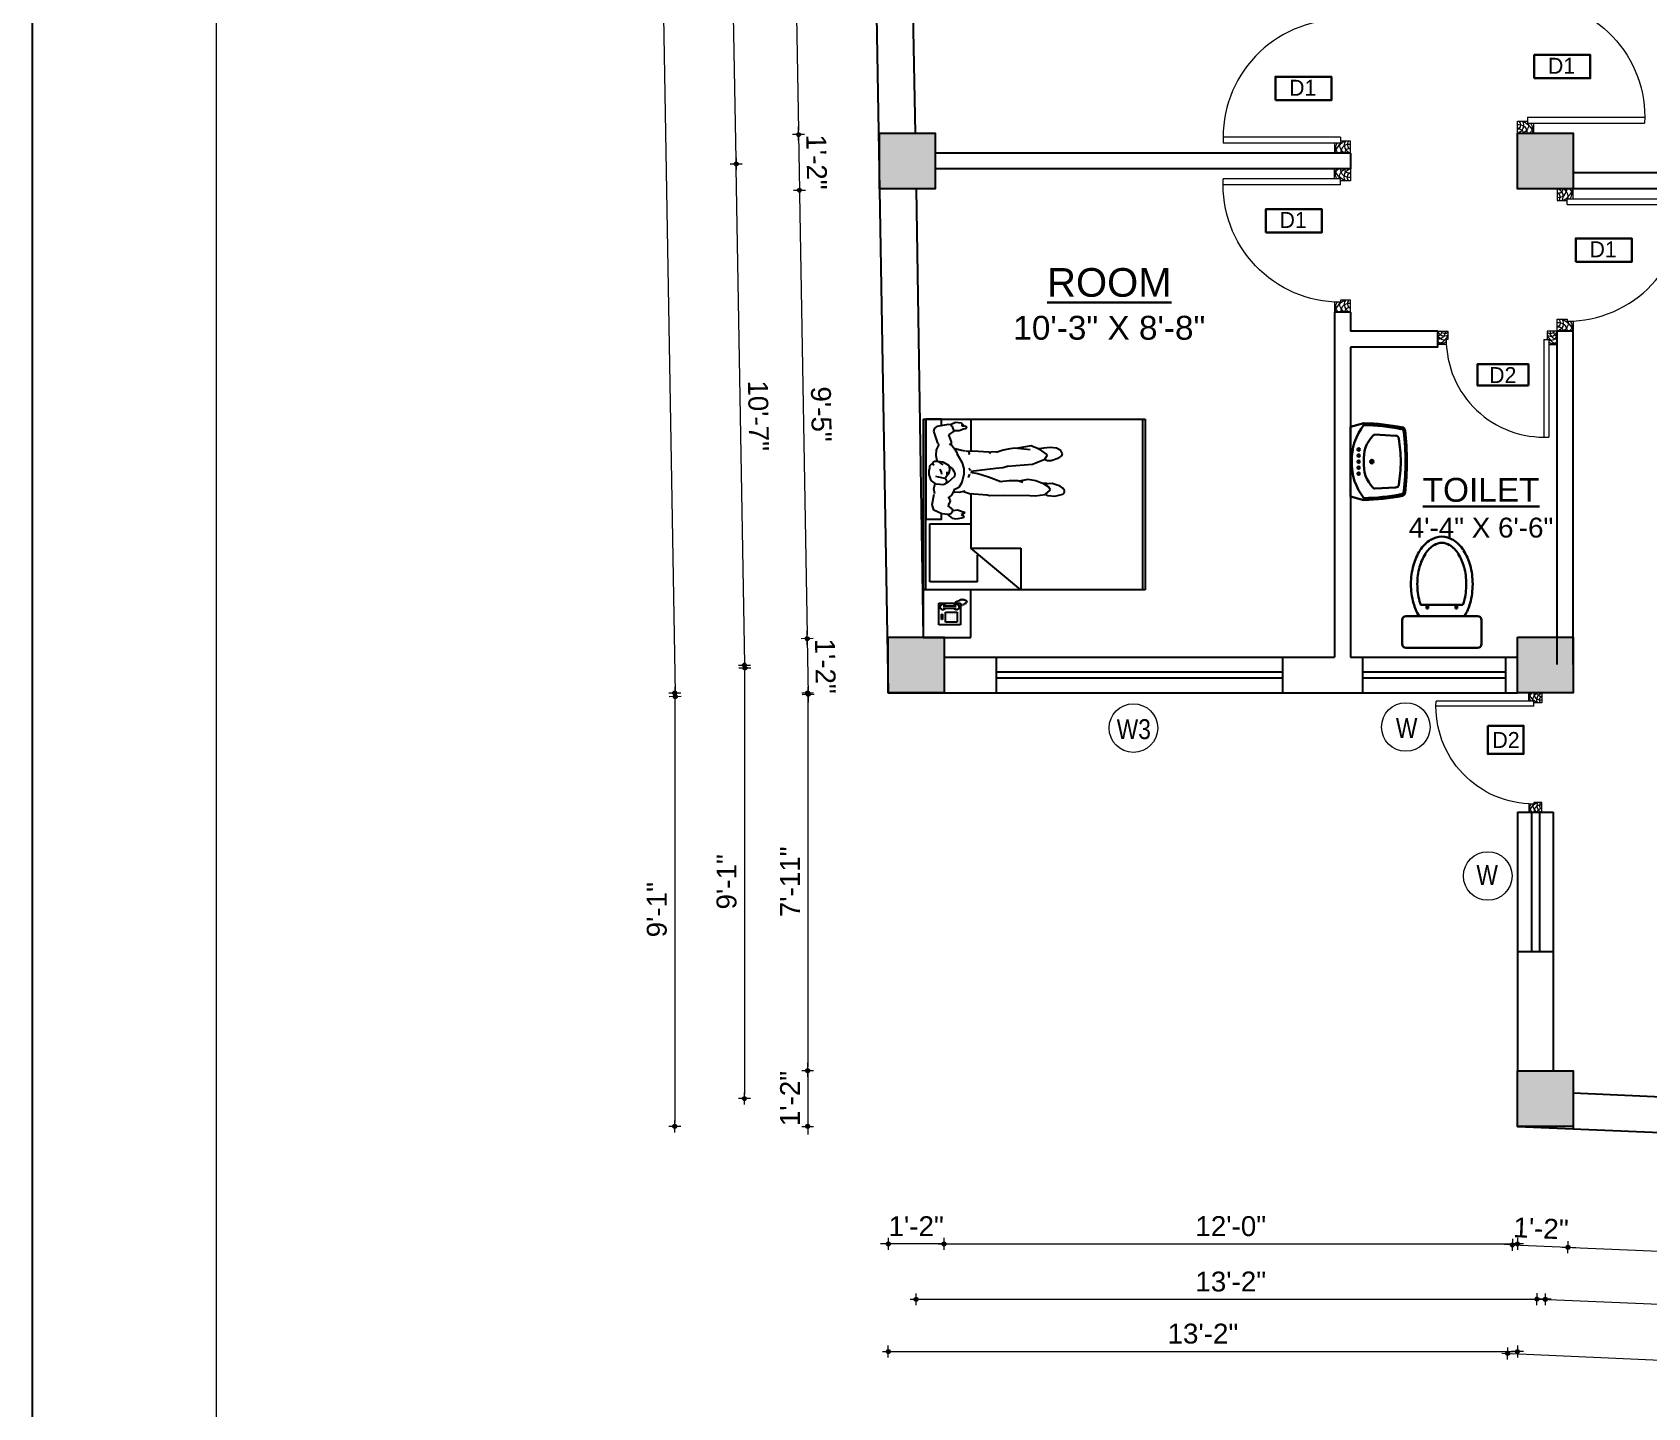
# Model space of a CAD drawing. Header units: inches. Extents: x -4763 to -1586, y -14268 to -12020.
# Drawn here: x -4763.2 to -4357.1, y -12721.9 to -12376.1 of the extents above; entities that cross this region are included whole.
import ezdxf

# ---------------------------------------------------------------- set-up
doc = ezdxf.new("R2010")
doc.units = ezdxf.units.IN
doc.header["$LTSCALE"] = 0.5
doc.header["$MEASUREMENT"] = 0
doc.header["$PDMODE"] = 66
for name, color, linetype, lineweight in [('door', 202, 'Continuous', 5), ('Ele', 7, 'Continuous', 30), ('ELE1', 3, 'Continuous', 9), ('hatch', 9, 'Continuous', 0), ('TEXT', 220, 'Continuous', 9), ('Toilet', 7, 'Continuous', 25), ('wall', 20, 'Continuous', 40)]:
    doc.layers.add(name, color=color, linetype=linetype, lineweight=lineweight)
doc.layers.add('furniture', color=31, linetype='Continuous')
doc.styles.add('arial', font='arial.ttf')
doc.styles.add('ordinary', font='ARIALN.TTF')
doc.styles.get("Standard").update_dxf_attribs({"font": 'arial.ttf'})
doc.dimstyles.new('S8', dxfattribs={"dimtxt": 5, "dimasz": 1, "dimexe": 6, "dimexo": 18, "dimgap": 1.9375, "dimtad": 1, "dimdec": 0, "dimzin": 3, "dimdsep": 46, "dimlunit": 4, "dimtxsty": 'Standard', "dimblk": 'dot 2', "dimcen": 12, "dimse1": 1, "dimse2": 1, "dimclrd": 1, "dimclre": 1, "dimclrt": 256, "dimadec": 0, "dimazin": 0, "dimtfac": 0.75, "dimtdec": 0, "dimtix": 1, "dimtmove": 1, "dimatfit": 3, "dimldrblk": 'DOT', "dimfxl": 1, "dimtolj": 1, "dimtzin": 0, "dimlwd": 9, "dimlwe": 9, "dimarcsym": 0})

# ---------------------------------------------------------------- blocks, each defined once
blk = doc.blocks.new('BED3')
at = {"layer": 'furniture'}
for p, q in [((82.68, 78), (22.7, 78)), ((22.7, 78), (22.7, 0)), ((82.68, 77.07), (22.7, 77.07)), ((82.68, 0), (82.68, 78)), ((55.62, 46.25), (56.4, 49.04)), ((55.84, 43.84), (55.62, 46.25)), ((56.4, 49.04), (57.04, 49.66)), ((57.04, 49.66), (57.58, 49.68)), ((57.58, 49.68), (58.45, 49.02)), ((58.45, 49.02), (59.2, 48.07)), ((59.2, 48.07), (60.04, 45.31)), ((68.21, 45.01), (69.06, 47.68)), ((69.06, 47.68), (69.82, 48.74)), ((69.82, 48.74), (70.54, 48.93)), ((70.54, 48.93), (71.64, 48.3)), ((71.64, 48.3), (72.45, 46.86)), ((72.45, 46.86), (72.74, 44.58)), ((55.77, 39.3), (56.17, 42.85)), ((56.1, 43.24), (55.84, 43.84)), ((56.17, 42.85), (57.82, 44.78)), ((57.82, 44.78), (58.8, 44.14)), ((58.8, 44.14), (59.86, 42.48)), ((59.86, 42.48), (61.08, 39.6)), ((60.04, 45.31), (59.91, 42.62)), ((60.07, 43.56), (60.16, 41.76)), ((67.36, 39.62), (68.66, 42.69)), ((68.17, 43.63), (68.21, 45.01)), ((68.55, 42.73), (68.17, 43.63)), ((68.66, 42.69), (70.17, 43.72)), ((70.17, 43.72), (71.54, 41.65)), ((71.54, 41.65), (72.48, 39.91)), ((72.55, 42.33), (72.29, 40.63)), ((72.48, 39.91), (73.07, 38.35)), ((72.74, 44.58), (72.55, 42.33)), ((37.32, 34.32, 11.36), (22.7, 34.32, 11.36)), ((22.7, 34.32, 11.36), (37.32, 16.7, 11.36)), ((37.32, 16.7, 11.36), (37.32, 34.32, 11.36)), ((55.86, 37.43), (55.77, 39.3)), ((55.94, 28.37), (55.86, 37.43)), ((60.44, 34.96), (60.97, 33.2)), ((61.47, 36.81), (60.9, 33.73)), ((61.08, 39.6), (61.47, 36.81)), ((66.23, 29.64), (66.61, 35.43)), ((66.61, 35.43), (66.9, 38.41)), ((66.9, 38.41), (67.36, 39.62)), ((71.88, 37.55), (72.48, 32.06)), ((73.32, 37.94), (72.46, 33.27)), ((73.07, 38.35), (73.32, 37.94)), ((60.98, 30.23), (60.64, 26.94)), ((60.97, 33.2), (60.98, 30.23)), ((65.74, 27.99), (66.23, 29.64)), ((66.23, 29.64), (66.4, 29.73)), ((72.17, 29.82), (71.85, 28.13)), ((72.48, 32.06), (72.17, 29.82)), ((55.89, 23.28), (55.94, 28.37)), ((56.15, 22.44), (55.89, 23.28)), ((60.73, 27.31), (62.35, 22.94)), ((62.35, 22.94), (63.47, 19.17)), ((64.38, 16.74), (65.5, 25.57)), ((65.5, 25.57), (65.74, 27.99)), ((70.61, 23.8), (71.04, 23.14)), ((71.85, 28.13), (70.94, 25.62)), ((71.26, 24.42), (70.99, 23.14)), ((71.04, 23.14), (71.48, 17.3)), ((71.05, 25.86), (71.26, 24.42)), ((25.57, 19.05, 12.8), (34.97, 19.05, 12.8)), ((25.57, 19.05, 12.8), (25.57, 2.35, 12.8)), ((56.53, 16.29), (56.15, 22.44)), ((63.47, 19.17), (64, 16.77)), ((71.48, 17.3), (71.29, 15.12)), ((6, 16.7), (22.7, 16.7)), ((6, 0), (6, 16.7)), ((10.41, 13.05, 27.83), (10.41, 5.54, 27.83)), ((18.02, 13.05, 27.83), (10.41, 13.05, 27.83)), ((11.39, 11.89, 27.83), (11.39, 7.83, 27.83)), ((14.87, 11.89, 27.83), (11.39, 11.89, 27.83)), ((14.87, 7.83, 27.83), (14.87, 11.89, 27.83)), ((16.24, 6.99, 27.83), (16.24, 11.62, 27.83)), ((17.03, 12.53, 27.83), (17.37, 13.59, 27.83)), ((17.17, 6.99, 27.83), (17.17, 11.62, 27.83)), ((17.18, 13.77, 27.83), (17.74, 13.96, 27.83)), ((17.37, 14.14, 27.83), (17.92, 14.33, 27.83)), ((17.55, 14.52, 27.83), (18.11, 14.7, 27.83)), ((17.74, 14.89, 27.83), (18.29, 15.07, 27.83)), ((18.02, 5.54, 27.83), (18.02, 13.05, 27.83)), ((18.11, 11.36, 27.83), (18.67, 11.55, 27.83)), ((18.23, 15.34, 27.83), (18.79, 15.52, 27.83)), ((18.29, 11.73, 27.83), (18.85, 11.92, 27.83)), ((18.48, 12.1, 27.83), (19.04, 12.29, 27.83)), ((18.67, 15.07, 27.83), (19.22, 15.26, 27.83)), ((18.67, 12.47, 27.83), (19.22, 12.66, 27.83)), ((18.85, 14.7, 27.83), (19.41, 14.89, 27.83)), ((18.85, 12.85, 27.83), (19.41, 13.03, 27.83)), ((19.04, 14.33, 27.83), (19.59, 14.52, 27.83)), ((19.04, 13.96, 27.83), (19.59, 14.14, 27.83)), ((19.04, 13.59, 27.83), (19.59, 13.77, 27.83)), ((19.04, 13.22, 27.83), (19.59, 13.4, 27.83)), ((22.7, 16.7), (22.7, 0)), ((56.5, 16.7, 11.36), (37.32, 16.7, 11.36)), ((45.91, 2.35, 12.8), (45.91, 16.7, 12.8)), ((48.05, 13.99), (47.51, 11.59)), ((47.51, 11.59), (47.82, 10.37)), ((48.58, 14.25), (48.05, 13.99)), ((49.2, 13.35), (48.58, 14.25)), ((49.49, 13.67), (49.2, 13.35)), ((50.24, 14.49), (49.48, 14.3)), ((49.48, 14.3), (49.49, 13.67)), ((50.8, 12), (49.97, 14.43)), ((50.57, 10.41), (50.8, 12)), ((57.25, 14.12), (56.53, 16.29)), ((57.18, 10.87), (57.02, 12.68)), ((57.09, 12.8), (57.46, 14.74)), ((58.72, 12.47), (58.02, 11.13)), ((60.45, 13.6), (58.72, 12.47)), ((63.39, 14.22), (60.45, 13.6)), ((62.14, 15.88), (63.34, 16.39)), ((65.39, 14.26), (63.39, 14.22)), ((64.68, 16.66), (65.34, 15.99)), ((67.58, 13.58), (65.39, 14.26)), ((70.45, 11.96), (67.58, 13.58)), ((70.93, 11.78), (69.96, 12.07)), ((70.61, 16.18), (70.18, 16.06)), ((71.32, 15.89), (70.61, 16.18)), ((72.16, 11.08), (70.93, 11.78)), ((71.42, 14.88), (71.74, 13.49)), ((82.68, 16.7, 11.36), (71.43, 16.7, 11.36)), ((71.74, 13.49), (72.22, 11.27)), ((78.72, 12.64), (79.29, 14.19)), ((78.75, 10.7), (78.72, 12.64)), ((79.29, 14.19), (79.36, 15.12)), ((79.36, 15.12), (79.94, 15.32)), ((80.14, 15.04), (79.94, 15.32)), ((80.14, 15.04), (80.27, 13.65)), ((80.27, 13.65), (80.8, 13.64)), ((80.35, 14.44), (81.28, 13.42)), ((81.57, 11.37), (80.69, 9.59)), ((81.28, 13.42), (81.57, 11.37)), ((82.68, 0), (82.68, 16.7)), ((11.39, 7.83, 27.83), (14.87, 7.83, 27.83)), ((12.26, 11.17, 27.83), (12.26, 11.17, 27.83)), ((12.26, 10.3, 27.83), (12.26, 10.3, 27.83)), ((12.26, 9.43, 27.83), (12.26, 9.43, 27.83)), ((12.26, 8.56, 27.83), (12.26, 8.56, 27.83)), ((14.14, 6.82, 27.83), (12.26, 6.82, 27.83)), ((12.26, 6.82, 27.83), (12.26, 6.38, 27.83)), ((12.26, 6.38, 27.83), (14.14, 6.38, 27.83)), ((13.13, 11.17, 27.83), (13.13, 11.17, 27.83)), ((13.13, 10.3, 27.83), (13.13, 10.3, 27.83)), ((13.13, 9.43, 27.83), (13.13, 9.43, 27.83)), ((13.13, 8.56, 27.83), (13.13, 8.56, 27.83)), ((14, 11.17, 27.83), (14, 11.17, 27.83)), ((14, 10.3, 27.83), (14, 10.3, 27.83)), ((14, 9.43, 27.83), (14, 9.43, 27.83)), ((14, 8.56, 27.83), (14, 8.56, 27.83)), ((14.14, 6.38, 27.83), (14.14, 6.82, 27.83)), ((47.82, 10.37), (49.19, 8.7)), ((49.19, 8.7), (49.53, 9.73)), ((49.19, 8.7), (49.43, 6.53)), ((49.43, 6.53), (50.75, 3.79)), ((49.53, 9.73), (50.23, 10.33)), ((50.23, 10.33), (50.82, 10.44)), ((52.33, 8.58), (50.82, 10.44)), ((53.04, 9.08), (52.52, 8.78)), ((54, 9.47), (53.04, 9.08)), ((55.17, 8.96), (54, 9.47)), ((55.99, 9.94), (54.93, 8.71)), ((57.02, 10.57), (55.99, 9.94)), ((58.21, 11.01), (57.02, 10.57)), ((60.46, 8.61), (59.63, 7.18)), ((59.63, 7.18), (59.81, 4.59)), ((61.01, 8.19), (60.36, 8.12)), ((62.52, 10.98), (60.46, 8.61)), ((61.91, 7.66), (61.01, 8.19)), ((61.89, 7.62), (62.6, 4.47)), ((63.51, 8.83), (61.91, 7.66)), ((63.53, 11.08), (62.52, 10.98)), ((64.19, 8.31), (62.87, 8.32)), ((64.05, 6.26), (63.37, 6.45)), ((64.83, 9.23), (63.51, 8.83)), ((64.43, 10.74), (63.53, 11.08)), ((65.09, 5.81), (64.05, 6.26)), ((65.36, 10.15), (64.43, 10.74)), ((65.92, 9.13), (64.83, 9.23)), ((66.22, 9.05), (65.36, 10.15)), ((66.53, 8.85), (65.92, 9.13)), ((67.66, 6.94), (66.53, 8.85)), ((66.69, 6.96), (67.8, 5.35)), ((67.89, 5.13), (67.66, 6.94)), ((73.33, 10.21), (72.16, 11.08)), ((74.08, 9.07), (73.33, 10.21)), ((74.72, 9.88), (73.62, 9.87)), ((77.15, 8.93), (74.72, 9.88)), ((78.49, 10.75), (77.21, 8.85)), ((80.06, 10.21), (78.49, 10.75)), ((80.63, 9.62), (80.06, 10.21)), ((80.83, 8.87), (80.14, 4.81)), ((80.69, 9.59), (80.83, 8.87)), ((22.7, 0), (6, 0)), ((10.41, 5.54, 27.83), (18.02, 5.54, 27.83)), ((22.7, 0.93), (82.68, 0.93)), ((82.68, 0), (22.7, 0)), ((25.57, 2.35, 12.8), (45.91, 2.35, 12.8)), ((50.75, 3.79), (52.76, 3.16)), ((52.76, 3.16), (56.32, 3.84)), ((56.49, 4.04), (58.19, 3.71)), ((58.19, 3.71), (60.06, 4.24)), ((59.81, 4.59), (61.11, 2.74)), ((61.11, 2.74), (63.3, 2.13)), ((63.3, 2.13), (64.69, 2.1)), ((64.69, 2.1), (65.39, 2.31)), ((65.39, 2.31), (66.31, 2.32)), ((66.31, 2.32), (67.14, 3.19)), ((66.95, 3.11), (66.64, 3.83)), ((67.14, 3.19), (67.97, 3.86)), ((67.97, 3.86), (67.89, 5.13)), ((69.96, 4.39), (68.14, 4.83)), ((71.97, 4.61), (69.96, 4.39)), ((73.8, 5.44), (71.97, 4.61)), ((74.23, 5.03), (73.8, 5.44)), ((78.53, 3.57), (74.23, 5.03)), ((79.56, 4.01), (78.53, 3.57)), ((80.14, 4.81), (79.56, 4.01))]:
    blk.add_line(p, q, dxfattribs=at)
blk.add_lwpolyline([(80.42, 6.46), (82.68, 6.46), (82.68, 0.93), (47.51, 0.93), (47.51, 6.46), (49.46, 6.46)], dxfattribs=at)
for centre, start, end in [((16.7, 11.62, 27.83), 298.4915, 241.5085), ((16.7, 6.99, 27.83), 118.4915, 61.5085)]:
    blk.add_arc(centre, 0.972, start, end, dxfattribs=at)
blk = doc.blocks.new('mb-lavabo5')
for p, q in [((-219, 0), (-242, -85)), ((219, 0), (-219, 0)), ((219, 0), (242, -85)), ((-230, -85), (-242, -85)), ((242, -85), (230, -85)), ((-170, -154), (-163, -284)), ((170, -154), (163, -284))]:
    blk.add_line(p, q)
for centre, radius in [((-76, -52), 7.7), ((-76, -52), 7.93), ((-38, -52), 7.93), ((-38, -52), 7.7), ((0, -52), 7.93), ((38, -52), 7.7), ((38, -52), 7.93), ((76, -52), 7.7), ((76, -52), 7.93), ((0, -135), 11.3), ((0, -135), 7.55)]:
    blk.add_circle(centre, radius)
for centre, radius, start, end in [((1005, -72), 1246, 180.6088, 191.7933), ((-12, -360), 351, 88.0682, 128.4553), ((1017, -72), 1246, 180.6088, 191.4142), ((-20, -292), 208, 84.3472, 134.0569), ((12, -360), 351, 51.5447, 91.9318), ((20, -292), 208, 45.9431, 95.6528), ((-1017, -72), 1246, 348.5858, 359.3912), ((-1005, -72), 1246, 348.2067, 359.3912), ((-154, -153), 15.1, 134.0569, 182.9669), ((154, -153), 15.1, 357.0331, 45.9431), ((-142, -283), 21.2, 182.9669, 260.9653), ((18, 723), 1040, 260.9881, 269.0391), ((-18, 723), 1040, 271.0245, 279.0219), ((142, -283), 21.2, 279.0347, 357.0331), ((-195, -322), 21.2, 191.7933, 262.1623), ((-185, -314), 21.2, 191.4142, 263.5691), ((-4, 1285), 1640, 263.2249, 270.1481), ((-4, 1285), 1631, 263.5691, 270.149), ((4, 1285), 1631, 269.851, 276.4309), ((4, 1285), 1640, 269.8519, 276.7751), ((185, -314), 21.2, 276.4309, 348.5858), ((195, -322), 21.2, 277.8377, 348.2067)]:
    blk.add_arc(centre, radius, start, end)
blk = doc.blocks.new('mb-boncau1')
at = {"linetype": 'Continuous'}
for p, q in [((225, 0), (-225, 0)), ((-250, -25), (-250, -175)), ((250, -175), (250, -25)), ((-225, -200), (225, -200))]:
    blk.add_line(p, q, dxfattribs=at)
at = {"color": 44, "linetype": 'Continuous'}
for p, q in [((-133, -270), (133, -270)), ((-86, -248), (-96, -248)), ((-96, -248), (-96, -270)), ((-96, -270), (-86, -270)), ((-86, -270), (-86, -248)), ((86, -248), (96, -248)), ((86, -270), (86, -248)), ((96, -270), (86, -270)), ((96, -248), (96, -270))]:
    blk.add_line(p, q, dxfattribs=at)
at = {"linetype": 'Continuous'}
for centre, radius, start, end in [((-225, -25), 25, 90, 180), ((225, -25), 25, 0, 90), ((-225, -175), 25, 180, 270), ((134, -366), 323, 149.0966, 164.9269), ((-134, -366), 323, 15.0731, 30.9034), ((225, -175), 25, 270, 0), ((264, -401), 458, 164.9269, 180), ((-264, -401), 458, 0, 15.0731), ((264, -401), 458, 180, 195.0731), ((-264, -401), 458, 344.9269, 0), ((134, -436), 323, 195.0731, 213.0315), ((-134, -436), 323, 326.9685, 344.9269), ((52, -490), 226, 213.0315, 237.5002), ((0, -571), 129, 237.5002, 270), ((0, -571), 129, 270, 302.4998), ((-52, -490), 226, 302.4998, 326.9685)]:
    blk.add_arc(centre, radius, start, end, dxfattribs=at)
at = {"color": 44, "linetype": 'Continuous'}
for centre, radius, start, end in [((264, -401), 418, 164.9269, 180), ((134, -366), 283, 160.176, 164.9269), ((-134, -366), 283, 15.0731, 19.824), ((-264, -401), 418, 0, 15.0731), ((264, -401), 418, 180, 195.0731), ((-264, -401), 418, 344.9269, 0), ((134, -436), 283, 195.0731, 213.0315), ((52, -490), 186, 213.0315, 237.5002), ((-52, -490), 186, 302.4998, 326.9685), ((-134, -436), 283, 326.9685, 344.9269), ((0, -571), 89.3, 237.5002, 270), ((0, -571), 89.3, 270, 302.4998)]:
    blk.add_arc(centre, radius, start, end, dxfattribs=at)
blk = doc.blocks.new('A$C27B36B59')
at = {"layer": 'door'}
for p, q in [((0, 4), (0, 0)), ((2.5, 4), (0, 4)), ((0, 0), (3, 0)), ((2.5, 2.5), (2.5, 4)), ((3, 2.5), (2.5, 2.5)), ((3, 0), (3, 2.5))]:
    blk.add_line(p, q, dxfattribs=at)
for centre, radius, start, end in [((-1.4, -0.54), 4.75, 22.1411, 72.838), ((1.34, 2.09), 1.64, 45.138, 144.8948), ((2.21, 0.3), 2.49, 83.3149, 152.658), ((0.13, 0.37), 2.05, 349.4875, 93.6805), ((1.96, -0.47), 2.01, 58.7447, 166.495), ((-0.06, 0.32), 1.13, 343.542, 86.947), ((2.08, -0.4), 1.17, 38.2816, 160.1519)]:
    blk.add_arc(centre, radius, start, end, dxfattribs=at)
blk = doc.blocks.new('D2')
at = {"layer": 'door'}
for p, q in [((74473.95, 24047.59), (74473.95, 24018.09)), ((74473.95, 24047.59), (74475.45, 24047.59)), ((74475.45, 24047.59), (74475.45, 24018.13))]:
    blk.add_line(p, q, dxfattribs=at)
blk.add_arc((74473.95, 24047.59), 29.5, 180, 272.9146, dxfattribs=at)
at = {"layer": 'door', "xscale": -1, "rotation": 180}
blk.add_blockref('A$C27B36B59', (74441.95, 24050.09), dxfattribs=at)
at = {"layer": 'door', "rotation": 180}
blk.add_blockref('A$C27B36B59', (74477.95, 24050.09), dxfattribs=at)
blk = doc.blocks.new('dot1')
at = {"layer": 'hatch'}
h = blk.add_hatch(color=256, dxfattribs=at)
edge = h.paths.add_edge_path()
edge.add_arc((0, 0), 1, 0, 360)
for p, q in [((3, 0), (-3, 0)), ((0, 3), (0, -3))]:
    blk.add_line(p, q, dxfattribs=at)
blk.add_circle((0, 0), 1, dxfattribs=at)
blk = doc.blocks.new('dot 2')
at = {"layer": 'hatch', "xscale": 0.5, "yscale": 0.5, "zscale": 0.5}
blk.add_blockref('dot1', (0, 0), dxfattribs=at)
blk = doc.blocks.new('*D1546')
at = {"layer": 'Defpoints', "color": 0, "transparency": 16777216}
for p in [(-4552.56, -12276.47), (-4570.55, -12401.82), (-4550.16, -12401.47)]:
    blk.add_point(p, dxfattribs=at)
at = {"layer": 'Toilet', "color": 1, "lineweight": 9, "transparency": 16777216}
blk.add_line((-4572.69, -12277.82), (-4570.56, -12400.82), dxfattribs=at)
for p, rotation in [((-4572.7, -12276.82), 90.98917906508004), ((-4570.55, -12401.82), 270.98917906508)]:
    blk.add_blockref('dot 2', p, dxfattribs=dict(at, rotation=rotation))
at = {"layer": 'Toilet', "transparency": 16777216, "insert": (-4567.14, -12339.24), "char_height": 5, "attachment_point": 5, "rotation": 270.9892}
blk.add_mtext('\\A1;10\'-5"', dxfattribs=at)
blk = doc.blocks.new('_Dot')
at = {"color": 0, "linetype": 'ByBlock', "lineweight": -2}
blk.add_line((-0.5, 0), (-1, 0), dxfattribs=at)
at = {"color": 0, "linetype": 'ByBlock', "const_width": 0.5}
blk.add_lwpolyline([(-0.25, 0, 1), (0.25, 0, 1)], format="xyb", close=True, dxfattribs=at)
blk = doc.blocks.new('*D1547')
at = {"layer": 'Defpoints', "color": 0, "transparency": 16777216}
for p in [(-4550.16, -12401.47), (-4570.3, -12415.82), (-4550.16, -12415.47)]:
    blk.add_point(p, dxfattribs=at)
at = {"layer": 'Toilet', "color": 1, "lineweight": 9, "transparency": 16777216}
for p, q in [((-4570.56, -12400.82), (-4570.58, -12399.82)), ((-4570.55, -12401.82), (-4570.3, -12415.82)), ((-4570.29, -12416.82), (-4570.27, -12417.82))]:
    blk.add_line(p, q, dxfattribs=at)
for p, rotation in [((-4570.55, -12401.82), 270.98917906508), ((-4570.3, -12415.82), 90.98917906508004)]:
    blk.add_blockref('dot 2', p, dxfattribs=dict(at, rotation=rotation))
at = {"layer": 'Toilet', "transparency": 16777216, "insert": (-4565.98, -12408.74), "char_height": 5, "attachment_point": 5, "rotation": 270.9892}
blk.add_mtext('\\A1;1\'-2"', dxfattribs=at)
blk = doc.blocks.new('*D1548')
at = {"layer": 'Defpoints', "color": 0, "transparency": 16777216}
for p in [(-4550.16, -12415.47), (-4547.97, -12528.21), (-4568.36, -12528.57)]:
    blk.add_point(p, dxfattribs=at)
at = {"layer": 'Toilet', "color": 1, "lineweight": 9, "transparency": 16777216}
blk.add_line((-4570.29, -12416.82), (-4568.37, -12527.57), dxfattribs=at)
for p, rotation in [((-4570.3, -12415.82), 90.98917906508004), ((-4568.36, -12528.57), 270.98917906508)]:
    blk.add_blockref('dot 2', p, dxfattribs=dict(at, rotation=rotation))
at = {"layer": 'Toilet', "transparency": 16777216, "insert": (-4564.84, -12472.11), "char_height": 5, "attachment_point": 5, "rotation": 270.9892}
blk.add_mtext('\\A1;9\'-5"', dxfattribs=at)
blk = doc.blocks.new('*D1549')
at = {"layer": 'Defpoints', "color": 0, "transparency": 16777216}
for p in [(-4547.97, -12528.21), (-4568.12, -12542.56), (-4547.97, -12542.21)]:
    blk.add_point(p, dxfattribs=at)
at = {"layer": 'Toilet', "color": 1, "lineweight": 9, "transparency": 16777216}
for p, q in [((-4568.37, -12527.57), (-4568.39, -12526.57)), ((-4568.36, -12528.57), (-4568.12, -12542.56)), ((-4568.1, -12543.56), (-4568.08, -12544.56))]:
    blk.add_line(p, q, dxfattribs=at)
for p, rotation in [((-4568.36, -12528.57), 270.98917906508), ((-4568.12, -12542.56), 90.98917906508004)]:
    blk.add_blockref('dot 2', p, dxfattribs=dict(at, rotation=rotation))
at = {"layer": 'Toilet', "transparency": 16777216, "insert": (-4563.79, -12535.49), "char_height": 5, "attachment_point": 5, "rotation": 270.9892}
blk.add_mtext('\\A1;1\'-2"', dxfattribs=at)
blk = doc.blocks.new('*D1550')
at = {"layer": 'Defpoints', "color": 0, "transparency": 16777216}
for p in [(-4586.22, -12409.21), (-4543.16, -12408.47), (-4540.97, -12535.21)]:
    blk.add_point(p, dxfattribs=at)
at = {"layer": 'Toilet', "color": 1, "lineweight": 9, "transparency": 16777216}
blk.add_line((-4584.05, -12534.96), (-4586.21, -12410.21), dxfattribs=at)
for p, rotation in [((-4586.22, -12409.21), 90.98917906511056), ((-4584.03, -12535.96), 270.9891790651105)]:
    blk.add_blockref('dot 2', p, dxfattribs=dict(at, rotation=rotation))
at = {"layer": 'Toilet', "transparency": 16777216, "insert": (-4580.64, -12472.51), "char_height": 5, "attachment_point": 5, "rotation": 270.9892}
blk.add_mtext('\\A1;10\'-7"', dxfattribs=at)
blk = doc.blocks.new('*D1551')
at = {"layer": 'Defpoints', "color": 0, "transparency": 16777216}
for p in [(-4588.62, -12270.21), (-4545.56, -12269.47), (-4543.16, -12408.47)]:
    blk.add_point(p, dxfattribs=at)
at = {"layer": 'Toilet', "color": 1, "lineweight": 9, "transparency": 16777216}
blk.add_line((-4586.24, -12408.21), (-4588.61, -12271.21), dxfattribs=at)
for p, rotation in [((-4588.62, -12270.21), 90.98917906508001), ((-4586.22, -12409.21), 270.98917906508)]:
    blk.add_blockref('dot 2', p, dxfattribs=dict(at, rotation=rotation))
at = {"layer": 'Toilet', "transparency": 16777216, "insert": (-4582.98, -12339.64), "char_height": 5, "attachment_point": 5, "rotation": 270.9892}
blk.add_mtext('\\A1;11\'-7"', dxfattribs=at)
blk = doc.blocks.new('*D1561')
at = {"layer": 'Defpoints', "color": 0, "transparency": 16777216}
for p in [(-4382.8, -12535.21), (-4584.13, -12644.17), (-4382.8, -12644.17)]:
    blk.add_point(p, dxfattribs=at)
at = {"layer": 'Toilet', "color": 1, "lineweight": 9, "transparency": 16777216}
blk.add_line((-4584.13, -12536.21), (-4584.13, -12643.17), dxfattribs=at)
for p, rotation in [((-4584.13, -12535.21), 90), ((-4584.13, -12644.17), 270)]:
    blk.add_blockref('dot 2', p, dxfattribs=dict(at, rotation=rotation))
at = {"layer": 'Toilet', "transparency": 16777216, "insert": (-4588.62, -12589.69), "char_height": 5, "attachment_point": 5, "rotation": 90}
blk.add_mtext('\\A1;9\'-1"', dxfattribs=at)
blk = doc.blocks.new('*D1562')
at = {"layer": 'Defpoints', "color": 0, "transparency": 16777216}
for p in [(-4389.8, -12542.21), (-4568.24, -12637.17), (-4389.8, -12637.17)]:
    blk.add_point(p, dxfattribs=at)
at = {"layer": 'Toilet', "color": 1, "lineweight": 9, "transparency": 16777216}
blk.add_line((-4568.24, -12543.21), (-4568.24, -12636.17), dxfattribs=at)
for p, rotation in [((-4568.24, -12542.21), 90), ((-4568.24, -12637.17), 270)]:
    blk.add_blockref('dot 2', p, dxfattribs=dict(at, rotation=rotation))
at = {"layer": 'Toilet', "transparency": 16777216, "insert": (-4572.68, -12589.69), "char_height": 5, "attachment_point": 5, "rotation": 90}
blk.add_mtext('\\A1;7\'-11"', dxfattribs=at)
blk = doc.blocks.new('*D1563')
at = {"layer": 'Defpoints', "color": 0, "transparency": 16777216}
for p in [(-4389.8, -12637.17), (-4568.24, -12651.17), (-4389.8, -12651.17)]:
    blk.add_point(p, dxfattribs=at)
at = {"layer": 'Toilet', "color": 1, "lineweight": 9, "transparency": 16777216}
for p, q in [((-4568.24, -12636.17), (-4568.24, -12635.17)), ((-4568.24, -12637.17), (-4568.24, -12651.17)), ((-4568.24, -12652.17), (-4568.24, -12653.17))]:
    blk.add_line(p, q, dxfattribs=at)
for p, rotation in [((-4568.24, -12637.17), 270), ((-4568.24, -12651.17), 90)]:
    blk.add_blockref('dot 2', p, dxfattribs=dict(at, rotation=rotation))
at = {"layer": 'Toilet', "transparency": 16777216, "insert": (-4572.68, -12644.17), "char_height": 5, "attachment_point": 5, "rotation": 90}
blk.add_mtext('\\A1;1\'-2"', dxfattribs=at)
blk = doc.blocks.new('*D1396')
at = {"layer": 'Defpoints', "color": 0, "transparency": 16777216}
for p in [(-4554.4, -12169.47), (-4601.55, -12543.14), (-4547.97, -12542.21)]:
    blk.add_point(p, dxfattribs=at)
at = {"layer": 'Toilet', "color": 1, "lineweight": 9, "transparency": 16777216}
blk.add_line((-4607.97, -12171.39), (-4601.57, -12542.14), dxfattribs=at)
for p, rotation in [((-4607.99, -12170.39), 90.98917906510306), ((-4601.55, -12543.14), 270.9891790651031)]:
    blk.add_blockref('dot 2', p, dxfattribs=dict(at, rotation=rotation))
at = {"layer": 'Toilet', "transparency": 16777216, "insert": (-4600.28, -12356.69), "char_height": 5, "attachment_point": 5, "rotation": 270.9892}
blk.add_mtext('\\A1;31\'-1"', dxfattribs=at)
blk = doc.blocks.new('*D1552')
at = {"layer": 'Defpoints', "color": 0, "transparency": 16777216}
for p in [(-4389.8, -12542.21), (-4601.66, -12651.17), (-4389.8, -12651.17)]:
    blk.add_point(p, dxfattribs=at)
at = {"layer": 'Toilet', "color": 1, "lineweight": 9, "transparency": 16777216}
blk.add_line((-4601.66, -12543.21), (-4601.66, -12650.17), dxfattribs=at)
for p, rotation in [((-4601.66, -12542.21), 90), ((-4601.66, -12651.17), 270)]:
    blk.add_blockref('dot 2', p, dxfattribs=dict(at, rotation=rotation))
at = {"layer": 'Toilet', "transparency": 16777216, "insert": (-4606.15, -12596.69), "char_height": 5, "attachment_point": 5, "rotation": 90}
blk.add_mtext('\\A1;9\'-1"', dxfattribs=at)
blk = doc.blocks.new('*D1553')
at = {"layer": 'Defpoints', "color": 0, "transparency": 16777216}
for p in [(-4547.97, -12542.21), (-4533.97, -12542.21), (-4547.97, -12680.71)]:
    blk.add_point(p, dxfattribs=at)
at = {"layer": 'Toilet', "color": 1, "lineweight": 9, "transparency": 16777216}
for p, q in [((-4548.97, -12680.71), (-4549.97, -12680.71)), ((-4533.97, -12680.71), (-4547.97, -12680.71)), ((-4532.97, -12680.71), (-4531.97, -12680.71))]:
    blk.add_line(p, q, dxfattribs=at)
blk.add_blockref('dot 2', (-4547.97, -12680.71), dxfattribs=at)
at = {"layer": 'Toilet', "color": 1, "lineweight": 9, "transparency": 16777216, "rotation": 180}
blk.add_blockref('dot 2', (-4533.97, -12680.71), dxfattribs=at)
at = {"layer": 'Toilet', "transparency": 16777216, "insert": (-4540.97, -12676.26), "char_height": 5, "attachment_point": 5}
blk.add_mtext('\\A1;1\'-2"', dxfattribs=at)
blk = doc.blocks.new('*D1555')
at = {"layer": 'Defpoints', "color": 0, "transparency": 16777216}
for p in [(-4389.8, -12651.17), (-4375.8, -12651.78), (-4377.09, -12681.56)]:
    blk.add_point(p, dxfattribs=at)
at = {"layer": 'Toilet', "color": 1, "lineweight": 9, "transparency": 16777216}
for p, q in [((-4392.09, -12680.91), (-4393.09, -12680.86)), ((-4391.09, -12680.95), (-4377.09, -12681.56)), ((-4376.09, -12681.6), (-4375.09, -12681.64))]:
    blk.add_line(p, q, dxfattribs=at)
for p, rotation in [((-4391.09, -12680.95), 357.5160448331329), ((-4377.09, -12681.56), 177.5160448331328)]:
    blk.add_blockref('dot 2', p, dxfattribs=dict(at, rotation=rotation))
at = {"layer": 'Toilet', "transparency": 16777216, "insert": (-4383.9, -12676.81), "char_height": 5, "attachment_point": 5, "rotation": 357.516}
blk.add_mtext('\\A1;1\'-2"', dxfattribs=at)
blk = doc.blocks.new('*D1556')
at = {"layer": 'Defpoints', "color": 0, "transparency": 16777216}
for p in [(-4375.8, -12651.78), (-4249.15, -12657.08), (-4250.46, -12687.05)]:
    blk.add_point(p, dxfattribs=at)
at = {"layer": 'Toilet', "color": 1, "lineweight": 9, "transparency": 16777216}
blk.add_line((-4376.09, -12681.6), (-4251.45, -12687.01), dxfattribs=at)
for p, rotation in [((-4377.09, -12681.56), 177.5160448331317), ((-4250.46, -12687.05), 357.5160448331317)]:
    blk.add_blockref('dot 2', p, dxfattribs=dict(at, rotation=rotation))
at = {"layer": 'Toilet', "transparency": 16777216, "insert": (-4313.58, -12679.82), "char_height": 5, "attachment_point": 5, "rotation": 357.516}
blk.add_mtext('\\A1;10\'-7"', dxfattribs=at)
blk = doc.blocks.new('*D1575')
at = {"layer": 'Defpoints', "color": 0, "transparency": 16777216}
for p in [(-4382.8, -12644.17), (-4242.15, -12650.08), (-4244.27, -12700.48)]:
    blk.add_point(p, dxfattribs=at)
at = {"layer": 'Toilet', "color": 1, "lineweight": 9, "transparency": 16777216}
blk.add_line((-4383.91, -12694.62), (-4245.27, -12700.44), dxfattribs=at)
for p, rotation in [((-4384.91, -12694.58), 177.5958237491187), ((-4244.27, -12700.48), 357.5958237491187)]:
    blk.add_blockref('dot 2', p, dxfattribs=dict(at, rotation=rotation))
at = {"layer": 'Toilet', "transparency": 16777216, "insert": (-4314.4, -12693.04), "char_height": 5, "attachment_point": 5, "rotation": 357.5958}
blk.add_mtext('\\A1;11\'-9"', dxfattribs=at)
blk = doc.blocks.new('*D1447')
at = {"layer": 'Defpoints', "color": 0, "transparency": 16777216}
for p in [(-4547.97, -12542.21), (-4389.8, -12542.21), (-4389.8, -12707.78)]:
    blk.add_point(p, dxfattribs=at)
at = {"layer": 'Toilet', "color": 1, "lineweight": 9, "transparency": 16777216}
blk.add_line((-4546.97, -12707.78), (-4390.8, -12707.78), dxfattribs=at)
at = {"layer": 'Toilet', "color": 1, "lineweight": 9, "transparency": 16777216, "rotation": 180}
blk.add_blockref('dot 2', (-4547.97, -12707.78), dxfattribs=at)
at = {"layer": 'Toilet', "color": 1, "lineweight": 9, "transparency": 16777216}
blk.add_blockref('dot 2', (-4389.8, -12707.78), dxfattribs=at)
at = {"layer": 'Toilet', "transparency": 16777216, "insert": (-4468.88, -12703.29), "char_height": 5, "attachment_point": 5}
blk.add_mtext('\\A1;13\'-2"', dxfattribs=at)
blk = doc.blocks.new('*D1448')
at = {"layer": 'Defpoints', "color": 0, "transparency": 16777216}
for p in [(-4389.8, -12651.17), (-4234.5, -12657.91), (-4236.97, -12714.99)]:
    blk.add_point(p, dxfattribs=at)
at = {"layer": 'Toilet', "color": 1, "lineweight": 9, "transparency": 16777216}
blk.add_line((-4391.27, -12708.29), (-4237.97, -12714.94), dxfattribs=at)
for p, rotation in [((-4392.27, -12708.25), 177.5160448331279), ((-4236.97, -12714.99), 357.5160448331279)]:
    blk.add_blockref('dot 2', p, dxfattribs=dict(at, rotation=rotation))
at = {"layer": 'Toilet', "transparency": 16777216, "insert": (-4314.43, -12707.17), "char_height": 5, "attachment_point": 5, "rotation": 357.516}
blk.add_mtext('\\A1;12\'-11"', dxfattribs=at)

msp = doc.modelspace()

# ---------------------------------------------------------------- hatches: boundary and pattern name
at = {"layer": 'Toilet'}
for points in [[(-4536.16, -12401.47), (-4550.16, -12401.47), (-4550.16, -12415.47), (-4536.16, -12415.47)], [(-4375.8, -12401.47), (-4389.8, -12401.47), (-4389.8, -12415.47), (-4375.8, -12415.47)], [(-4533.97, -12528.21), (-4547.97, -12528.21), (-4547.97, -12542.21), (-4533.97, -12542.21)], [(-4375.8, -12528.21), (-4389.8, -12528.21), (-4389.8, -12542.21), (-4375.8, -12542.21)], [(-4375.8, -12637.17), (-4389.8, -12637.17), (-4389.8, -12651.17), (-4375.8, -12651.17)]]:
    msp.add_hatch(color=1, dxfattribs=at).paths.add_polyline_path(points)

# ---------------------------------------------------------------- linework, layer by layer
at = {"layer": 'Defpoints'}
msp.add_lwpolyline([(-1585.57, -12020.02), (-4763.17, -12020.02), (-4763.17, -14267.99), (-1585.57, -14267.99)], close=True, dxfattribs=at)
at = {"layer": 'Ele', "color": 0, "ltscale": 2}
for points in [[(-4385.57, -12387.68), (-4371.51, -12387.68), (-4371.51, -12381.79), (-4385.57, -12381.79)], [(-4450.65, -12393.21), (-4436.59, -12393.21), (-4436.59, -12387.31), (-4450.65, -12387.31)], [(-4453.05, -12426.46), (-4439, -12426.46), (-4439, -12420.56), (-4453.05, -12420.56)], [(-4375.13, -12433.83), (-4361.07, -12433.83), (-4361.07, -12427.93), (-4375.13, -12427.93)], [(-4387.02, -12464.9), (-4399.88, -12464.9), (-4399.88, -12459.56), (-4387.02, -12459.56)], [(-4397.29, -12550.47), (-4397.29, -12557.55), (-4388.27, -12557.55), (-4388.27, -12550.47)]]:
    msp.add_lwpolyline(points, close=True, dxfattribs=at)
at = {"layer": 'ELE1'}
msp.add_lwpolyline([(-4716.85, -12066.33), (-1631.89, -12066.33), (-1631.89, -14221.67), (-4716.85, -14221.67)], close=True, dxfattribs=at)
msp.add_lwpolyline([(-4716.85, -12066.33), (-1631.89, -12066.33), (-1631.89, -14221.67), (-4716.85, -14221.67)], close=True, dxfattribs=at)
at = {"layer": 'TEXT'}
for centre in [(-4417.87, -12550.77), (-4486.35, -12551.04), (-4397.26, -12588.22)]:
    msp.add_circle(centre, 6.11, dxfattribs=at)
at = {"layer": 'Toilet'}
for p, q in [((-4554.4, -12169.47), (-4547.97, -12542.21)), ((-4543.55, -12276.47), (-4541.25, -12401.47)), ((-4431.8, -12406.47), (-4536.16, -12406.47)), ((-4431.8, -12406.47), (-4431.8, -12410.47)), ((-4431.8, -12410.47), (-4536.16, -12410.47)), ((-4259.86, -12411.47), (-4375.8, -12411.47)), ((-4541, -12415.47), (-4539.2, -12528.21)), ((-4254.25, -12415.47), (-4385.8, -12415.47)), ((-4431.8, -12446.47), (-4435.8, -12446.47)), ((-4435.8, -12446.47), (-4435.8, -12533.21)), ((-4431.8, -12446.47), (-4431.8, -12451.24)), ((-4409.8, -12451.24), (-4431.8, -12451.24)), ((-4409.8, -12455.24), (-4409.8, -12451.24)), ((-4375.8, -12451.24), (-4379.8, -12451.24)), ((-4379.8, -12455.24), (-4379.8, -12451.24)), ((-4375.8, -12535.07), (-4375.8, -12451.24)), ((-4431.8, -12455.24), (-4431.8, -12533.21)), ((-4409.8, -12455.24), (-4431.8, -12455.24)), ((-4379.8, -12535.07), (-4379.8, -12455.24)), ((-4533.97, -12533.21), (-4435.8, -12533.21)), ((-4431.8, -12533.21), (-4389.8, -12533.21)), ((-4547.97, -12542.21), (-4389.8, -12542.21)), ((-4389.8, -12572.21), (-4380.8, -12572.21)), ((-4380.8, -12572.21), (-4380.8, -12607.17)), ((-4389.8, -12607.17), (-4389.8, -12637.17)), ((-4380.8, -12607.17), (-4380.8, -12637.17)), ((-4375.8, -12642.77), (-4249.15, -12648.26)), ((-4389.8, -12651.17), (-4234.5, -12657.91)), ((-4375.8, -12651.17), (-4375.8, -12651.78))]:
    msp.add_line(p, q, dxfattribs=at)
at = {"layer": 'Toilet', "color": 3}
for p, q in [((-4520.88, -12533.21), (-4520.88, -12542.21)), ((-4448.88, -12533.21), (-4448.88, -12542.21)), ((-4428.8, -12533.21), (-4428.8, -12542.21)), ((-4392.8, -12533.21), (-4392.8, -12542.21)), ((-4448.88, -12536.96), (-4520.88, -12536.96)), ((-4448.88, -12538.46), (-4520.88, -12538.46)), ((-4392.8, -12536.96), (-4428.8, -12536.96)), ((-4392.8, -12538.46), (-4428.8, -12538.46)), ((-4389.8, -12572.21), (-4380.8, -12572.21)), ((-4389.8, -12572.21), (-4389.8, -12607.17)), ((-4386.3, -12572.21), (-4386.3, -12607.17)), ((-4384.3, -12572.21), (-4384.3, -12607.17)), ((-4380.8, -12572.21), (-4380.8, -12607.17)), ((-4389.8, -12607.17), (-4380.8, -12607.17))]:
    msp.add_line(p, q, dxfattribs=at)
at = {"layer": 'Toilet'}
for points in [[(-4550.16, -12401.47), (-4536.16, -12401.47), (-4536.16, -12415.47), (-4550.16, -12415.47)], [(-4389.8, -12401.47), (-4375.8, -12401.47), (-4375.8, -12415.47), (-4389.8, -12415.47)], [(-4547.97, -12528.21), (-4533.97, -12528.21), (-4533.97, -12542.21), (-4547.97, -12542.21)], [(-4389.8, -12528.21), (-4375.8, -12528.21), (-4375.8, -12542.21), (-4389.8, -12542.21)], [(-4389.8, -12637.17), (-4375.8, -12637.17), (-4375.8, -12651.17), (-4389.8, -12651.17)]]:
    msp.add_lwpolyline(points, close=True, dxfattribs=at)

# ---------------------------------------------------------------- block references
at = {"layer": 'Ele', "ltscale": 2, "extrusion": (0, 0, -1), "xscale": 0.7155555555655155, "yscale": 0.7155555555655155, "zscale": -0.7155555555655155, "rotation": 90}
msp.add_blockref('BED3', (4539.2, -12532.55), dxfattribs=at)
at = {"layer": 'Ele', "color": 0, "ltscale": 2, "yscale": 0.03999999997904524, "zscale": 0.04}
for name, p, xscale, rotation in [('mb-lavabo5', (-4431.8, -12484.05), 0.0400000000372529, 90), ('mb-boncau1', (-4408.82, -12530.88), -0.03999999997904524, 180)]:
    msp.add_blockref(name, p, dxfattribs=dict(at, xscale=xscale, rotation=rotation))
at = {"layer": 'wall', "color": 2, "linetype": 'ByBlock', "xscale": -1}
for p, rotation in [((19660.29, 62076.48), 90), ((-28481.89, -86888.42), 270)]:
    msp.add_blockref('D2', p, dxfattribs=dict(at, rotation=rotation))
at = {"layer": 'wall', "color": 2, "linetype": 'ByBlock', "rotation": 270}
msp.add_blockref('D2', (-28481.89, 62071.48), dxfattribs=at)
at = {"layer": 'wall', "color": 2, "linetype": 'ByBlock'}
for p, xscale, yscale, zscale, rotation in [((19520.19, -86428.6), 0.99375899512101, 0.99375899512101, 0.99375899512101, 90), ((-24425.38, -74607.17), -0.83333333332755, 0.83333333332755, 0.8333333333257967, 270)]:
    msp.add_blockref('D2', p, dxfattribs=dict(at, xscale=xscale, yscale=yscale, zscale=zscale, rotation=rotation))
at = {"layer": 'wall', "color": 2, "linetype": 'ByBlock', "xscale": 0.8333333333285643, "yscale": 0.8333333333285643, "zscale": 0.833333333326811}
msp.add_blockref('D2', (-66444.76, -32492.98), dxfattribs=at)

# ---------------------------------------------------------------- texts
at = {"layer": 'Ele', "color": 0, "ltscale": 2, "char_height": 4, "style": 'arial'}
for s, insert, attachment_point in [('{\\fCentury Gothic|b0|i0|c0|p34;D1}', (-4378.72, -12382.53), 2), ('{\\fCentury Gothic|b0|i0|c0|p34;D1}', (-4443.79, -12388.06), 2), ('{\\fCentury Gothic|b0|i0|c0|p34;D1}', (-4446.2, -12421.31), 2), ('{\\fCentury Gothic|b0|i0|c0|p34;D1}', (-4368.27, -12428.68), 2), ('{\\fCentury Gothic|b0|i0|c0|p34;D2}', (-4393.5, -12460.29), 2), ('{\\fCentury Gothic|b0|i0|c0|p34;D2}', (-4392.68, -12556.03), 8)]:
    msp.add_mtext(s, dxfattribs=dict(at, insert=insert, attachment_point=attachment_point))
at = {"layer": 'Ele', "color": 0, "ltscale": 2, "attachment_point": 2}
for s, insert, char_height in [('{\\fArial TUR|b0|i0|c162|p34;\\LROOM\\P\\H0.8333x;\\l1\\fArial TUR|b0|i0|c0|p34;0\\fArial TUR|b0|i0|c162|p34;\'-\\fArial TUR|b0|i0|c0|p34;3\\fArial TUR|b0|i0|c162|p34;" X \\fArial TUR|b0|i0|c0|p34;8\\fArial TUR|b0|i0|c162|p34;\'-\\fArial TUR|b0|i0|c0|p34;8\\fArial TUR|b0|i0|c162|p34;"}', (-4492.41, -12435.4), 7.2), ('{\\fArial TUR|b0|i0|c162|p34;\\LTOILET\\P\\fArial TUR|b0|i0|c0|p34;\\H0.8333x;\\l4\\fArial TUR|b0|i0|c162|p34;\'-4" X \\fArial TUR|b0|i0|c0|p34;6\\fArial TUR|b0|i0|c162|p34;\'-\\fArial TUR|b0|i0|c0|p34;6\\fArial TUR|b0|i0|c162|p34;"}', (-4398.96, -12488.14), 6)]:
    msp.add_mtext(s, dxfattribs=dict(at, insert=insert, char_height=char_height))
at = {"layer": 'TEXT', "style": 'ordinary'}
for s, rotation, p in [('W3', 359.9996, (-4490.55, -12553.81)), ('W', 359.9996, (-4420.36, -12553.54)), ('W', 0.0004, (-4400.12, -12590.47))]:
    msp.add_text(s, height=5, rotation=rotation, dxfattribs=at).set_placement(p)

# ---------------------------------------------------------------- dimensions: what is measured, and where the dimension line sits
at = {"layer": 'Toilet'}
for p1, p2, distance, picture, middle in [((-4554.4, -12169.47), (-4547.97, -12542.21), -53.59, '*D1396', (-4600.28, -12356.69)), ((-4540.97, -12535.21), (-4543.16, -12408.47), 43.07, '*D1550', (-4580.64, -12472.51)), ((-4382.8, -12644.17), (-4242.15, -12650.08), -50.45, '*D1575', (-4314.4, -12693.04)), ((-4389.8, -12651.17), (-4234.5, -12657.91), -57.13, '*D1448', (-4314.43, -12707.17)), ((-4389.8, -12651.17), (-4375.8, -12651.78), -29.81, '*D1555', (-4383.9, -12676.81))]:
    dim = msp.add_aligned_dim(p1=p1, p2=p2, distance=distance, dimstyle='S8', override={"dimfxl": 2, "dimfxlon": 1, "dimarcsym": 1}, dxfattribs=at)
    dim.commit()
    dim.dimension.update_dxf_attribs({"geometry": picture, "text_midpoint": middle})
for base, p1, p2, angle, picture, middle in [((-4588.62, -12270.21), (-4543.16, -12408.47), (-4545.56, -12269.47), 270.9892, '*D1551', (-4582.98, -12339.64)), ((-4570.55, -12401.82), (-4552.56, -12276.47), (-4550.16, -12401.47), 90.9892, '*D1546', (-4567.14, -12339.24)), ((-4570.3, -12415.82), (-4550.16, -12401.47), (-4550.16, -12415.47), 90.9892, '*D1547', (-4565.98, -12408.74)), ((-4568.36, -12528.57), (-4550.16, -12415.47), (-4547.97, -12528.21), 90.9892, '*D1548', (-4564.84, -12472.11)), ((-4568.12, -12542.56), (-4547.97, -12528.21), (-4547.97, -12542.21), 90.9892, '*D1549', (-4563.79, -12535.49)), ((-4584.13, -12644.17), (-4382.8, -12535.21), (-4382.8, -12644.17), 90, '*D1561', (-4588.62, -12589.69)), ((-4601.66, -12651.17), (-4389.8, -12542.21), (-4389.8, -12651.17), 90, '*D1552', (-4606.15, -12596.69)), ((-4568.24, -12637.17), (-4389.8, -12542.21), (-4389.8, -12637.17), 90, '*D1562', (-4572.68, -12589.69)), ((-4568.24, -12651.17), (-4389.8, -12637.17), (-4389.8, -12651.17), 90, '*D1563', (-4572.68, -12644.17)), ((-4250.46, -12687.05), (-4375.8, -12651.78), (-4249.15, -12657.08), 177.516, '*D1556', (-4313.58, -12679.82))]:
    dim = msp.add_linear_dim(base=base, p1=p1, p2=p2, angle=angle, dimstyle='S8', override={"dimfxl": 2, "dimfxlon": 1, "dimarcsym": 1}, dxfattribs=at)
    dim.commit()
    dim.dimension.update_dxf_attribs({"geometry": picture, "text_midpoint": middle})
for base, p1, p2 in [((-4382.8, -12694.64), (-4540.97, -12535.21), (-4382.8, -12535.21)), ((-4389.8, -12680.71), (-4533.97, -12542.21), (-4389.8, -12651.17))]:
    msp.add_linear_dim(base=base, p1=p1, p2=p2, dimstyle='S8', override={"dimfxl": 2, "dimfxlon": 1, "dimarcsym": 1}, dxfattribs=at).render()
for base, p1, p2, picture, middle in [((-4547.97, -12680.71), (-4533.97, -12542.21), (-4547.97, -12542.21), '*D1553', (-4540.97, -12676.26)), ((-4389.8, -12707.78), (-4547.97, -12542.21), (-4389.8, -12542.21), '*D1447', (-4468.88, -12703.29))]:
    dim = msp.add_linear_dim(base=base, p1=p1, p2=p2, dimstyle='S8', override={"dimfxl": 2, "dimfxlon": 1, "dimarcsym": 1}, dxfattribs=at)
    dim.commit()
    dim.dimension.update_dxf_attribs({"geometry": picture, "text_midpoint": middle})

doc.saveas('drawing.dxf')
